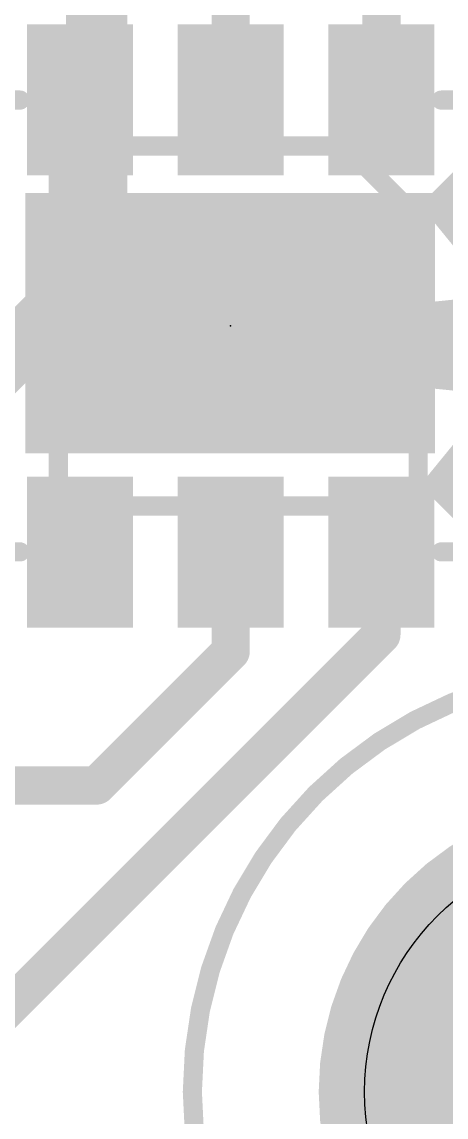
# Model space of a CAD drawing. Extents: x -33 to 74, y -9 to 23.
# Drawn here: x 8.78 to 11.59, y 2.37 to 9.64 of the extents above; entities that cross this region are included whole.
import ezdxf

# ---------------------------------------------------------------- set-up
doc = ezdxf.new("R2010")
doc.units = 0
for name, color, linetype in [('1', 12, 'CONTINUOUS'), ('16', 132, 'CONTINUOUS'), ('20', 53, 'CONTINUOUS'), ('21', 41, 'CONTINUOUS'), ('22', 40, 'CONTINUOUS'), ('23', 53, 'CONTINUOUS'), ('29', 253, 'CONTINUOUS'), ('30', 253, 'CONTINUOUS'), ('31', 253, 'CONTINUOUS'), ('39', 12, 'CONTINUOUS'), ('41', 12, 'CONTINUOUS'), ('42', 132, 'CONTINUOUS'), ('51', 53, 'CONTINUOUS')]:
    doc.layers.add(name, color=color, linetype=linetype)

# ---------------------------------------------------------------- blocks, each defined once
blk = doc.blocks.new('RECT')
blk.add_solid([(-0.5, -0.5), (0.5, -0.5), (-0.5, 0.5), (0.5, 0.5)])

msp = doc.modelspace()

# ---------------------------------------------------------------- linework, layer by layer
at = {"layer": '1'}
for points, const_width in [([(11.16, 9.12), (11.16, 9.922)], 0.254), ([(10.16, 9.12), (10.16, 9.779)], 0.254), ([(8.91, 6.92), (8.91, 8.37)], 0.127), ([(8.91, 8.37), (10.96, 8.37)], 0.127), ([(10.96, 8.37), (11.41, 7.92)], 0.127), ([(8.91, 8.255), (11.075, 8.255)], 0.127), ([(8.91, 8.128), (11.202, 8.128)], 0.127), ([(8.91, 8.001), (11.329, 8.001)], 0.127), ([(8.91, 7.874), (11.41, 7.874)], 0.127), ([(11.41, 7.92), (11.41, 6.92)], 0.127), ([(8.91, 7.747), (11.41, 7.747)], 0.127), ([(8.91, 7.62), (11.41, 7.62)], 0.127), ([(8.91, 7.493), (11.41, 7.493)], 0.127), ([(8.91, 7.366), (11.41, 7.366)], 0.127), ([(8.91, 7.239), (11.41, 7.239)], 0.127), ([(8.91, 7.112), (11.41, 7.112)], 0.127), ([(8.91, 6.985), (11.41, 6.985)], 0.127), ([(11.41, 6.92), (8.91, 6.92)], 0.127), ([(10.16, 5.461), (10.16, 6.12)], 0.254), ([(11.16, 5.572), (11.16, 6.12)], 0.254), ([(11.16, 5.572), (8.548, 2.96)], 0.254), ([(10.16, 5.461), (9.271, 4.572)], 0.254), ([(9.271, 4.572), (8.128, 4.572)], 0.254)]:
    msp.add_lwpolyline(points, dxfattribs=dict(at, const_width=const_width))
for points, const_width in [([(10.0965, 9.12, 1), (10.2235, 9.12)], 0.127), ([(11.0965, 9.12, 1), (11.2235, 9.12)], 0.127), ([(8.9418, 8.37, 1), (8.8782, 8.37)], 0.0635), ([(8.91, 8.4018, 1), (8.91, 8.3383)], 0.0635), ([(10.9825, 8.3925, 1), (10.9375, 8.3475)], 0.0635), ([(10.96, 8.3383, 1), (10.96, 8.4018)], 0.0635), ([(8.91, 8.2868, 1), (8.91, 8.2233)], 0.0635), ([(11.075, 8.2233, 1), (11.075, 8.2868)], 0.0635), ([(8.91, 8.1598, 1), (8.91, 8.0962)], 0.0635), ([(11.202, 8.0962, 1), (11.202, 8.1598)], 0.0635), ([(8.91, 8.0328, 1), (8.91, 7.9693)], 0.0635), ([(11.329, 7.9693, 1), (11.329, 8.0328)], 0.0635), ([(8.91, 7.9058, 1), (8.91, 7.8423)], 0.0635), ([(11.4418, 7.92, 1), (11.3782, 7.92)], 0.0635), ([(11.3875, 7.8975, 1), (11.4325, 7.9425)], 0.0635), ([(11.41, 7.8423, 1), (11.41, 7.9058)], 0.0635), ([(8.91, 7.7788, 1), (8.91, 7.7153)], 0.0635), ([(11.41, 7.7153, 1), (11.41, 7.7788)], 0.0635), ([(8.91, 7.6517, 1), (8.91, 7.5883)], 0.0635), ([(11.41, 7.5883, 1), (11.41, 7.6517)], 0.0635), ([(8.91, 7.5248, 1), (8.91, 7.4613)], 0.0635), ([(11.41, 7.4613, 1), (11.41, 7.5248)], 0.0635), ([(8.91, 7.3978, 1), (8.91, 7.3343)], 0.0635), ([(11.41, 7.3343, 1), (11.41, 7.3978)], 0.0635), ([(8.91, 7.2708, 1), (8.91, 7.2073)], 0.0635), ([(11.41, 7.2073, 1), (11.41, 7.2708)], 0.0635), ([(8.91, 7.1437, 1), (8.91, 7.0803)], 0.0635), ([(11.41, 7.0803, 1), (11.41, 7.1437)], 0.0635), ([(8.91, 7.0168, 1), (8.91, 6.9533)], 0.0635), ([(11.41, 6.9533, 1), (11.41, 7.0168)], 0.0635), ([(8.91, 6.9517, 1), (8.91, 6.8883)], 0.0635), ([(11.41, 6.8883, 1), (11.41, 6.9517)], 0.0635), ([(8.8782, 6.92, 1), (8.9418, 6.92)], 0.0635), ([(11.3782, 6.92, 1), (11.4418, 6.92)], 0.0635), ([(10.2235, 6.12, 1), (10.0965, 6.12)], 0.127), ([(11.2235, 6.12, 1), (11.0965, 6.12)], 0.127), ([(11.2049, 5.5271, 1), (11.1151, 5.6169)], 0.127), ([(11.0965, 5.572, 1), (11.2235, 5.572)], 0.127), ([(10.0965, 5.461, 1), (10.2235, 5.461)], 0.127), ([(10.2049, 5.4161, 1), (10.1151, 5.5059)], 0.127), ([(9.2261, 4.6169, 1), (9.3159, 4.5271)], 0.127), ([(9.271, 4.5085, 1), (9.271, 4.6355)], 0.127)]:
    msp.add_lwpolyline(points, format="xyb", dxfattribs=dict(at, const_width=const_width))
at = {"layer": '16', "const_width": 0.4064}
for points in [[(9.271, 8.001), (9.271, 11.811)], [(9.271, 8.001), (7.62, 6.35)]]:
    msp.add_lwpolyline(points, dxfattribs=at)
at = {"layer": '16', "const_width": 0.2032}
for points in [[(9.3428, 7.9292, 1), (9.1992, 8.0728)], [(9.1694, 8.001, 1), (9.3726, 8.001)]]:
    msp.add_lwpolyline(points, format="xyb", dxfattribs=at)
at = {"layer": '20'}
msp.add_circle((12.7, 2.54), 1.651, dxfattribs=at)
at = {"layer": '21', "const_width": 0.127}
for points in [[(8.6614, 9.1186), (8.763, 9.1186)], [(11.6586, 9.1186), (11.557, 9.1186)], [(8.763, 6.1214), (8.6614, 6.1214)], [(11.557, 6.1214), (11.6586, 6.1214)]]:
    msp.add_lwpolyline(points, dxfattribs=at)
at = {"layer": '21', "const_width": 0.0635}
for points in [[(8.763, 9.0869, 1), (8.763, 9.1504)], [(11.557, 9.1504, 1), (11.557, 9.0869)], [(8.763, 6.0897, 1), (8.763, 6.1532)], [(11.557, 6.1532, 1), (11.557, 6.0897)]]:
    msp.add_lwpolyline(points, format="xyb", dxfattribs=at)
at = {"layer": '22', "const_width": 0.15}
for points in [[(11.518, 8.4165), (11.7765, 8.675)], [(11.6515, 8.55), (11.9298, 8.55)], [(11.8254, 8.0395), (11.518, 8.4165)], [(11.5315, 8.4), (12.1138, 8.4)], [(11.6538, 8.25), (13.7462, 8.25)], [(11.2112, 7.6758), (11.6951, 7.725)], [(11.2112, 7.3102), (11.2112, 7.6758)], [(11.2112, 7.65), (12.2599, 7.65)], [(11.2112, 7.5), (12.2348, 7.5)], [(11.2112, 7.35), (12.2556, 7.35)], [(11.6951, 7.261), (11.2112, 7.3102)], [(11.518, 6.5695), (11.8254, 6.9465)], [(11.7765, 6.311), (11.518, 6.5695)], [(11.5429, 6.6), (12.1309, 6.6)], [(11.6375, 6.45), (11.947, 6.45)]]:
    msp.add_lwpolyline(points, dxfattribs=at)
at = {"layer": '22', "const_width": 0.075}
for points in [[(11.6515, 8.5875, 1), (11.6515, 8.5125)], [(11.5471, 8.4402, 1), (11.4889, 8.3928)], [(11.4915, 8.443, 1), (11.5445, 8.39)], [(11.5315, 8.4375, 1), (11.5315, 8.3625)], [(11.6538, 8.2875, 1), (11.6538, 8.2125)], [(11.2487, 7.6758, 1), (11.1737, 7.6758)], [(11.2074, 7.7131, 1), (11.215, 7.6385)], [(11.2112, 7.6875, 1), (11.2112, 7.6125)], [(11.2112, 7.5375, 1), (11.2112, 7.4625)], [(11.2112, 7.3875, 1), (11.2112, 7.3125)], [(11.215, 7.3475, 1), (11.2074, 7.2729)], [(11.1737, 7.3102, 1), (11.2487, 7.3102)], [(11.5445, 6.596, 1), (11.4915, 6.543)], [(11.4889, 6.5932, 1), (11.5471, 6.5458)], [(11.5429, 6.6375, 1), (11.5429, 6.5625)], [(11.6375, 6.4875, 1), (11.6375, 6.4125)]]:
    msp.add_lwpolyline(points, format="xyb", dxfattribs=at)
at = {"layer": '23'}
msp.add_point((10.16, 7.62), dxfattribs=at)
at = {"layer": '29', "const_width": 1.7526}
msp.add_lwpolyline([(12.7, 1.6637, 1), (12.7, 3.4163, 1), (12.7, 1.6637)], format="xyb", dxfattribs=at)
at = {"layer": '30', "const_width": 1.7526}
msp.add_lwpolyline([(12.7, 1.6637, 1), (12.7, 3.4163, 1), (12.7, 1.6637)], format="xyb", dxfattribs=at)
at = {"layer": '31', "const_width": 0.0635}
for points in [[(9.11, 8.2018, 1), (9.11, 8.1382)], [(9.1418, 8.17, 1), (9.0783, 8.17)], [(10.8325, 8.1925, 1), (10.7875, 8.1475)], [(10.81, 8.1382, 1), (10.81, 8.2018)], [(9.11, 8.1598, 1), (9.11, 8.0962)], [(10.852, 8.0962, 1), (10.852, 8.1598)], [(9.11, 8.0328, 1), (9.11, 7.9693)], [(10.979, 7.9693, 1), (10.979, 8.0328)], [(9.11, 7.9058, 1), (9.11, 7.8423)], [(11.106, 7.8423, 1), (11.106, 7.9058)], [(9.11, 7.7788, 1), (9.11, 7.7153)], [(11.2918, 7.72, 1), (11.2282, 7.72)], [(11.233, 7.7153, 1), (11.233, 7.7788)], [(11.2375, 7.6975, 1), (11.2825, 7.7425)], [(9.11, 7.6517, 1), (9.11, 7.5883)], [(11.26, 7.5883, 1), (11.26, 7.6517)], [(9.11, 7.5248, 1), (9.11, 7.4613)], [(11.26, 7.4613, 1), (11.26, 7.5248)], [(9.11, 7.3978, 1), (9.11, 7.3343)], [(11.26, 7.3343, 1), (11.26, 7.3978)], [(9.11, 7.2708, 1), (9.11, 7.2073)], [(11.26, 7.2073, 1), (11.26, 7.2708)], [(9.11, 7.1437, 1), (9.11, 7.0803)], [(9.11, 7.1018, 1), (9.11, 7.0383)], [(11.26, 7.0803, 1), (11.26, 7.1437)], [(11.26, 7.0383, 1), (11.26, 7.1018)], [(9.0783, 7.07, 1), (9.1418, 7.07)], [(11.2282, 7.07, 1), (11.2918, 7.07)]]:
    msp.add_lwpolyline(points, format="xyb", dxfattribs=at)
at = {"layer": '31', "const_width": 0.127}
for points in [[(9.11, 7.07), (9.11, 8.17)], [(9.11, 8.17), (10.81, 8.17)], [(10.81, 8.17), (11.26, 7.72)], [(9.11, 8.128), (10.852, 8.128)], [(9.11, 8.001), (10.979, 8.001)], [(9.11, 7.874), (11.106, 7.874)], [(9.11, 7.747), (11.233, 7.747)], [(11.26, 7.72), (11.26, 7.07)], [(9.11, 7.62), (11.26, 7.62)], [(9.11, 7.493), (11.26, 7.493)], [(9.11, 7.366), (11.26, 7.366)], [(9.11, 7.239), (11.26, 7.239)], [(9.11, 7.112), (11.26, 7.112)], [(11.26, 7.07), (9.11, 7.07)]]:
    msp.add_lwpolyline(points, dxfattribs=at)
at = {"layer": '39', "const_width": 0.127}
msp.add_lwpolyline([(12.7, -0.254, 1), (12.7, 5.334, 1), (12.7, -0.254)], format="xyb", dxfattribs=at)
at = {"layer": '41'}
for points, const_width in [([(14.5542, 2.54, 1), (10.8458, 2.54)], 0.2032), ([(10.8458, 2.54, 1), (14.5542, 2.54)], 0.2032), ([(10.8966, 2.54, 1), (10.795, 2.54)], 0.1016), ([(10.795, 2.54, 1), (10.8966, 2.54)], 0.1016)]:
    msp.add_lwpolyline(points, format="xyb", dxfattribs=dict(at, const_width=const_width))
at = {"layer": '42'}
for points, const_width in [([(14.5542, 2.54, 1), (10.8458, 2.54)], 0.2032), ([(10.8458, 2.54, 1), (14.5542, 2.54)], 0.2032), ([(10.8966, 2.54, 1), (10.795, 2.54)], 0.1016), ([(10.795, 2.54, 1), (10.8966, 2.54)], 0.1016)]:
    msp.add_lwpolyline(points, format="xyb", dxfattribs=dict(at, const_width=const_width))
at = {"layer": '51'}
for points, const_width in [([(9.017, 8.8456, 1), (9.017, 8.782)], 0.0635), ([(9.0488, 8.8138, 1), (8.9853, 8.8138)], 0.0635), ([(10.9445, 8.8363, 1), (10.8995, 8.7913)], 0.0635), ([(10.922, 8.782, 1), (10.922, 8.8456)], 0.0635), ([(11.4364, 8.3312, 1), (11.3728, 8.3312)], 0.0635), ([(11.3821, 8.3087, 1), (11.4271, 8.3537)], 0.0635), ([(10.16, 7.2888, 1), (10.16, 7.9512, 1), (10.16, 7.2888)], 0.127), ([(9.017, 6.458, 1), (9.017, 6.3945)], 0.0635), ([(11.3792, 6.3945, 1), (11.3792, 6.458)], 0.0635), ([(8.9853, 6.4262, 1), (9.0488, 6.4262)], 0.0635), ([(11.3728, 6.4262, 1), (11.4364, 6.4262)], 0.0635)]:
    msp.add_lwpolyline(points, format="xyb", dxfattribs=dict(at, const_width=const_width))
at = {"layer": '51', "const_width": 0.127}
for points in [[(9.017, 6.4262), (9.017, 8.8138)], [(9.017, 8.8138), (10.922, 8.8138)], [(10.922, 8.8138), (11.4046, 8.3312)], [(11.4046, 8.3312), (11.4046, 6.4262)], [(11.3792, 6.4262), (9.017, 6.4262)]]:
    msp.add_lwpolyline(points, dxfattribs=at)

# ---------------------------------------------------------------- block references
at = {"layer": '1', "xscale": 0.5, "yscale": 0.8}
for p in [(9.16, 9.12), (10.16, 9.12), (11.16, 9.12), (9.16, 6.12), (10.16, 6.12), (11.16, 6.12)]:
    msp.add_blockref('RECT', p, dxfattribs=at)
at = {"layer": '29', "xscale": 0.7032, "yscale": 1.0032}
for p in [(9.16, 9.12), (10.16, 9.12), (11.16, 9.12), (9.16, 6.12), (10.16, 6.12), (11.16, 6.12)]:
    msp.add_blockref('RECT', p, dxfattribs=at)
at = {"layer": '29', "xscale": 1.7272, "yscale": 2.7178, "rotation": 90}
msp.add_blockref('RECT', (10.1575, 7.6378), dxfattribs=at)
at = {"layer": '31', "xscale": 0.5, "yscale": 0.8}
for p in [(9.16, 9.12), (10.16, 9.12), (11.16, 9.12), (9.16, 6.12), (10.16, 6.12), (11.16, 6.12)]:
    msp.add_blockref('RECT', p, dxfattribs=at)

doc.saveas('drawing.dxf')
